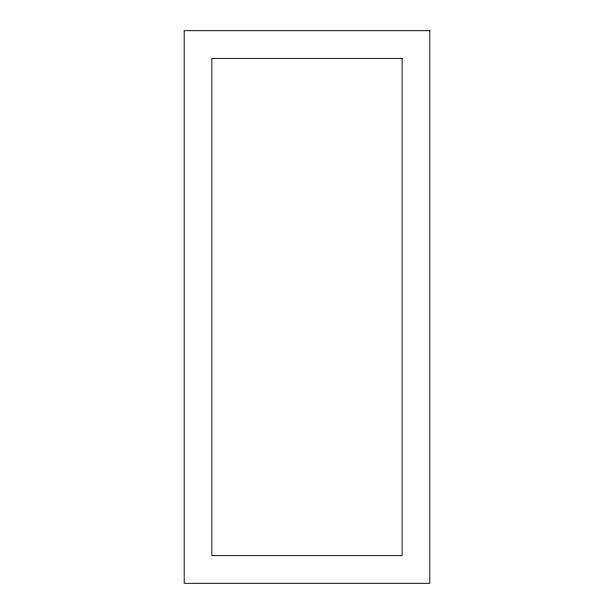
<?xml version="1.0" encoding="UTF-8"?>
<svg xmlns="http://www.w3.org/2000/svg" width="614" height="614" viewBox="0 0 614 614"><rect width="100%" height="100%" fill="white"/><g stroke="black" fill="none" stroke-linecap="round" stroke-linejoin="round"><path stroke-width="0.92" d="M429.8 30.7L184.2 30.7L184.2 583.3L429.8 583.3L429.8 30.7M402.139 58.361L211.861 58.361L211.861 555.639L402.139 555.639L402.139 58.361"/></g></svg>
